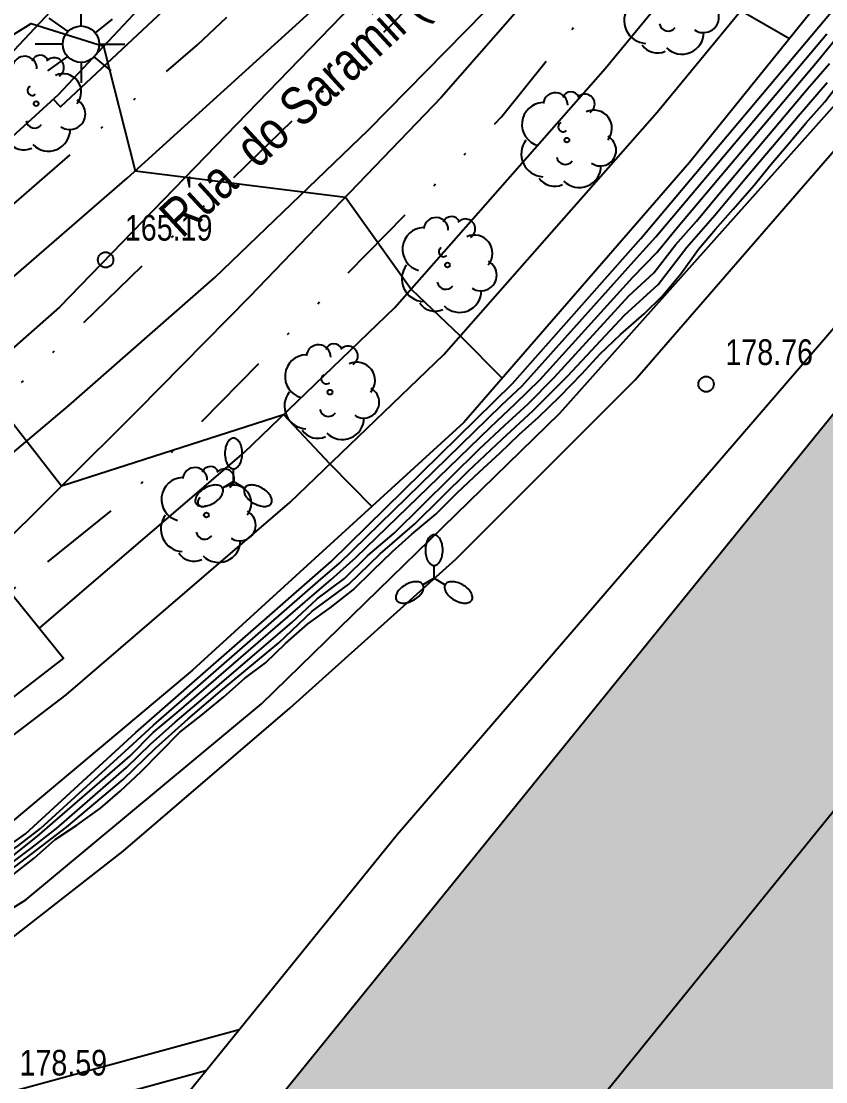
# Model space of a CAD drawing. Header units: metres. Extents: x 523239 to 523998, y 4669208 to 4669802.
# Drawn here: x 523759.14 to 523790.52, y 4669402.9 to 4669444.27 of the extents above; entities that cross this region are included whole.
import ezdxf

# ---------------------------------------------------------------- set-up
doc = ezdxf.new("R2010")
doc.units = ezdxf.units.M
doc.header["$MEASUREMENT"] = 0
doc.linetypes.add('MORSE_D', pattern=[31.75, 12.7, -6.35, 0, -6.35, 0, -6.35])
for name, color, linetype in [('031006 Cota terreno', 9, 'Continuous'), ('032011 Curva cada 1 m', 40, 'Continuous'), ('032015 Curva cada 5 m', 34, 'Continuous'), ('033006 Texto cota terreno', 9, 'Continuous'), ('052004 Porche Tejavana', 7, 'Continuous'), ('052006 Division alturas', 9, 'Continuous'), ('052027 Edificacion por pie_alero', 2, 'Continuous'), ('063001 Texto via urbana', 7, 'Continuous'), ('072004 Bordillo Acera', 1, 'Continuous'), ('072027 Pavimento', 9, 'Continuous'), ('082001 Valla Alambrada', 7, 'ALAMBRADA'), ('082002 Muro Tapia', 6, 'Continuous'), ('101001 Arbol', 3, 'Continuous'), ('141002 Farola pie', 7, 'Continuous'), ('141005 Farola multiple', 7, 'Continuous'), ('192006 Paso cebra', 9, 'Continuous'), ('192008 Linea blanca', 9, 'Continuous'), ('202001 Eje Calle', 254, 'MORSE_D'), ('990001 Sombreados', 7, 'Continuous')]:
    doc.layers.add(name, color=color, linetype=linetype)
doc.styles.get("Standard").update_dxf_attribs({"font": 'arial.ttf'})
doc.linetypes.add('ALAMBRADA', pattern='A,3,[131,GEOGRAMA.SHX,S=0.5,R=0,X=0,Y=0],3', length=6)

# ---------------------------------------------------------------- blocks, each defined once
blk = doc.blocks.new('COTAP')
at = {"color": 0}
blk.add_circle((0, 0), 0.3, dxfattribs=at)
blk = doc.blocks.new('FAROLA')
at = {"color": 0}
for p, q in [((0, 0.71), (0, 1.51)), ((-1.26, 1.02), (-0.51, 0.49)), ((1.21, 0.98), (0.553, 0.446)), ((-0.71, 0), (-1.79, 0)), ((0.71, 0), (1.71, 0)), ((-1.3, -1.04), (-0.51, -0.48)), ((0, -0.71), (0, -1.51)), ((1.17, -1.04), (0.511, -0.493))]:
    blk.add_line(p, q, dxfattribs=at)
blk.add_circle((0, 0), 0.71, dxfattribs=at)
blk = doc.blocks.new('ARBOL')
at = {"color": 0}
blk.add_circle((0, 0), 0.0939, dxfattribs=at)
for centre, radius, start, end in [((-0.448, 1.368), 0.48, 359.2878, 173.6078), ((0.156, 1.551), 0.336, 23.1565, 160.4665), ((0.701, 1.409), 0.384, 301.578, 139.328), ((-0.902, 0.61), 0.852, 92.28, 254.58), ((1.05, 0.46), 0.708, 319.8556, 114.7656), ((-0.146, 0.514), 0.192, 119.14, 310.56), ((1.31, -0.398), 0.612, 235.5275, 62.0275), ((-0.89, -0.542), 0.888, 142.64, 266.54), ((-0.062, -0.614), 0.336, 189.64, 323.88), ((0.478, -0.998), 0.852, 224.67, 0.24), ((-0.482, -1.082), 0.72, 213.78, 295.32)]:
    blk.add_arc(centre, radius, start, end, dxfattribs=at)
blk = doc.blocks.new('FAROLAM')
at = {"color": 0}
for q in [(0, 0.5), (0.433, -0.25), (-0.433, -0.25)]:
    blk.add_line((0, 0), q, dxfattribs=at)
for points in [[(0, 0.5, 0.159986), (0.117, 0.538, 0.106322), (0.238, 0.675, 0.071006), (0.309, 0.858, 0.057309), (0.337, 1.099, 0.057309), (0.309, 1.339, 0.071006), (0.238, 1.522, 0.106322), (0.117, 1.659, 0.159986), (0, 1.697, 0.159986), (-0.117, 1.659, 0.106322), (-0.238, 1.522, 0.071006), (-0.309, 1.339, 0.057309), (-0.337, 1.099, 0.057309), (-0.309, 0.858, 0.071006), (-0.238, 0.675, 0.106322), (-0.117, 0.538, 0.159986)], [(-0.433, -0.25, 0.159986), (-0.525, -0.168, 0.106322), (-0.704, -0.131, 0.071006), (-0.898, -0.161, 0.057309), (-1.12, -0.258, 0.057309), (-1.315, -0.402, 0.071006), (-1.437, -0.555, 0.106322), (-1.495, -0.728, 0.159986), (-1.47, -0.849, 0.159986), (-1.378, -0.931, 0.106322), (-1.199, -0.967, 0.071006), (-1.005, -0.937, 0.057309), (-0.783, -0.841, 0.057309), (-0.588, -0.697, 0.071006), (-0.466, -0.544, 0.106322), (-0.408, -0.371, 0.159986)], [(0.433, -0.25, 0.159986), (0.408, -0.371, 0.106322), (0.466, -0.544, 0.071006), (0.588, -0.697, 0.057309), (0.783, -0.841, 0.057309), (1.005, -0.937, 0.071006), (1.199, -0.967, 0.106322), (1.378, -0.931, 0.159986), (1.47, -0.849, 0.159986), (1.495, -0.728, 0.106322), (1.437, -0.555, 0.071006), (1.315, -0.402, 0.057309), (1.12, -0.258, 0.057309), (0.898, -0.161, 0.071006), (0.704, -0.131, 0.106322), (0.525, -0.168, 0.159986)]]:
    blk.add_lwpolyline(points, format="xyb", close=True, dxfattribs=at)

msp = doc.modelspace()

# ---------------------------------------------------------------- hatches: boundary and pattern name
at = {"layer": '990001 Sombreados', "true_color": 0xafafaf}
msp.add_hatch(color=253, dxfattribs=at).paths.add_polyline_path([(523820.77, 4669450.46), (523918.7, 4669371.15), (523867.66, 4669308.13), (523769.73, 4669387.44), (523773.43, 4669392.01), (523765.85, 4669398.15), (523810, 4669452.65), (523817.57, 4669446.51)], flags=0)

# ---------------------------------------------------------------- linework, layer by layer
at = {"layer": '032011 Curva cada 1 m'}
for points, elevation in [([(523762.47, 4669448.8), (523764.2, 4669450.2), (523766.73, 4669452.39), (523769.26, 4669450.74), (523772.46, 4669451.96), (523776.27, 4669449.26), (523778.78, 4669446.26), (523785.17, 4669446.38), (523787.21, 4669444.69), (523789.1, 4669443.59)], 164), ([(523746.33, 4669404.59), (523750.97, 4669407.26), (523755.02, 4669409.4), (523759.03, 4669412.12), (523759.89, 4669412.78), (523763.49, 4669416.07), (523764.3, 4669416.81), (523770.72, 4669422.41), (523771.55, 4669423.13), (523777.87, 4669429.29), (523778.67, 4669430.04), (523783.15, 4669435.04), (523783.89, 4669435.86), (523790.56, 4669443.78)], 171), ([(523746.39, 4669404.48), (523750.59, 4669406.84), (523751.72, 4669407.52), (523754.81, 4669409.11), (523755.95, 4669409.68), (523758.74, 4669411.67), (523759.77, 4669412.49), (523763.37, 4669415.61), (523764.29, 4669416.53), (523765.3, 4669417.37), (523770.21, 4669421.62), (523771.21, 4669422.48), (523772.19, 4669423.35), (523777.44, 4669428.43), (523778.4, 4669429.34), (523779.38, 4669430.29), (523782.99, 4669434.29), (523783.93, 4669435.24), (523784.75, 4669436.25), (523790.19, 4669442.71), (523791, 4669443.69)], 172), ([(523758.46, 4669411.21), (523759.51, 4669412), (523760.51, 4669412.78), (523763.24, 4669415.16), (523764.18, 4669416.07), (523765.14, 4669416.93), (523766.15, 4669417.79), (523769.69, 4669420.82), (523770.68, 4669421.74), (523771.74, 4669422.53), (523772.66, 4669423.43), (523773.68, 4669424.3), (523777, 4669427.58), (523778, 4669428.51), (523778.91, 4669429.35), (523779.92, 4669430.37), (523782.83, 4669433.55), (523783.81, 4669434.45), (523784.65, 4669435.54), (523785.47, 4669436.47), (523786.35, 4669437.52), (523789.81, 4669441.63), (523790.66, 4669442.62)], 173), ([(523758.17, 4669410.76), (523759.57, 4669411.81), (523760.91, 4669412.84), (523763.12, 4669414.7), (523764.37, 4669415.91), (523765.65, 4669417.06), (523766.99, 4669418.21), (523769.18, 4669420.03), (523770.49, 4669421.26), (523771.91, 4669422.31), (523773.14, 4669423.5), (523774.49, 4669424.67), (523776.57, 4669426.72), (523777.9, 4669427.96), (523779.11, 4669429.09), (523780.46, 4669430.44), (523782.67, 4669432.8), (523783.98, 4669434), (523785.1, 4669435.45), (523786.19, 4669436.7), (523787.36, 4669438.1), (523789.44, 4669440.56), (523790.57, 4669441.87)], 174), ([(523745.26, 4669433.77), (523752.81, 4669434.31), (523756.12, 4669432.04), (523760.71, 4669426.14), (523769.37, 4669428.93), (523771.18, 4669427), (523772.81, 4669425.34)], 166)]:
    msp.add_lwpolyline(points, dxfattribs=dict(at, elevation=elevation))
at = {"layer": '032015 Curva cada 5 m'}
for points, elevation in [([(523746.27, 4669404.7), (523751.36, 4669407.68), (523755.24, 4669409.69), (523759.31, 4669412.58), (523763.61, 4669416.53), (523771.23, 4669423.2), (523778.3, 4669430.14), (523783.31, 4669435.79), (523790.94, 4669444.86), (523798.03, 4669453.85), (523803.83, 4669460.93), (523808.5, 4669463.57), (523813.74, 4669465.82), (523815.16, 4669466.23), (523815.94, 4669466.2), (523817.85, 4669465.76), (523824.46, 4669463.28), (523827.96, 4669461.81), (523833.05, 4669457.83), (523843.78, 4669449.5), (523853.82, 4669441.82), (523864.24, 4669433.87), (523872.35, 4669428.36), (523882.13, 4669421.93)], 170), ([(523754.17, 4669441), (523754.86, 4669441.38), (523757.03, 4669442.63), (523759.53, 4669444.18), (523762.35, 4669443.29), (523763.58, 4669438.43), (523771.78, 4669437.41), (523774.34, 4669433.82), (523776.26, 4669432), (523777.9, 4669430.35)], 165), ([(523758.74, 4669410.92), (523759.64, 4669411.62), (523760.46, 4669412.35), (523761.31, 4669412.91), (523762.23, 4669413.58), (523763, 4669414.24), (523763.82, 4669415.01), (523764.56, 4669415.76), (523765.32, 4669416.54), (523766.16, 4669417.19), (523767.04, 4669417.92), (523767.84, 4669418.63), (523768.67, 4669419.24), (523769.45, 4669420), (523770.31, 4669420.77), (523771.19, 4669421.39), (523772.08, 4669422.09), (523772.85, 4669422.85), (523773.62, 4669423.58), (523774.37, 4669424.26), (523775.31, 4669425.04), (523776.14, 4669425.87), (523777.01, 4669426.69), (523777.8, 4669427.42), (523778.56, 4669428.15), (523779.31, 4669428.83), (523780.15, 4669429.63), (523781, 4669430.52), (523781.72, 4669431.29), (523782.51, 4669432.05), (523783.43, 4669432.85), (523784.15, 4669433.55), (523784.86, 4669434.42), (523785.55, 4669435.37), (523786.22, 4669436.16), (523786.91, 4669436.93), (523787.73, 4669437.87), (523788.37, 4669438.68), (523789.06, 4669439.48), (523789.74, 4669440.29), (523790.48, 4669441.12), (523791.1, 4669441.94)], 175)]:
    msp.add_lwpolyline(points, dxfattribs=dict(at, elevation=elevation))
at = {"layer": '052004 Porche Tejavana', "flags": 128}
msp.add_lwpolyline([(523749.73, 4669433.13), (523760.79, 4669419.42), (523756.68, 4669416.25), (523745.78, 4669429.96), (523749.73, 4669433.13)], dxfattribs=at)
at = {"layer": '052006 Division alturas', "flags": 128}
msp.add_lwpolyline([(523773.43, 4669392.01), (523817.57, 4669446.51)], dxfattribs=at)
at = {"layer": '052027 Edificacion por pie_alero', "flags": 128}
msp.add_lwpolyline([(523820.77, 4669450.46), (523918.7, 4669371.15), (523867.66, 4669308.13), (523769.73, 4669387.44), (523773.43, 4669392.01), (523765.85, 4669398.15), (523810, 4669452.65), (523817.57, 4669446.51), (523820.77, 4669450.46)], dxfattribs=at)
at = {"layer": '072004 Bordillo Acera', "flags": 128}
for points in [[(523861.175, 4669785), (523857.83, 4669768.92), (523852.83, 4669745.12), (523848.86, 4669726.33), (523843.09, 4669697.88), (523838.35, 4669676.16), (523832.24, 4669646.96), (523826.53, 4669619.54), (523822.61, 4669600.74), (523817.18, 4669574.99), (523811.15, 4669546.71), (523805.64, 4669519.81), (523808.82, 4669514.43), (523805.6, 4669504.54), (523802.67, 4669497.09), (523799.49, 4669489.49), (523794.86, 4669480.28), (523787.69, 4669467.8), (523781.24, 4669466.56), (523775.34, 4669458.01), (523768.58, 4669449.93), (523760.58, 4669441.4), (523751.77, 4669433.36), (523750.41, 4669432.28)], [(523759.85, 4669420.59), (523767.83, 4669427.45), (523773.71, 4669433.1), (523781.92, 4669442.44), (523789.3, 4669451.39), (523798.33, 4669463.21), (523802.46, 4669467.82), (523806.87, 4669471.48), (523810.27, 4669473.07), (523814.26, 4669474.01), (523817.65, 4669474.07), (523819.56, 4669473.75), (523822.78, 4669473.17), (523826.57, 4669471.59), (523830.69, 4669468.74), (523829.81, 4669467.57), (523839.6, 4669459.72), (523853.63, 4669448.81)], [(523731.55, 4669398.02), (523740.3, 4669402.98), (523749.09, 4669408.97), (523757.19, 4669415.17), (523760.89, 4669418), (523769.61, 4669425.49), (523775.62, 4669431.27), (523783.94, 4669440.72), (523791.37, 4669449.74), (523798.87, 4669459.56), (523801.57, 4669463.41), (523805.73, 4669466.87), (523810.47, 4669469.03), (523814.96, 4669469.9), (523818.77, 4669469.69), (523820.84, 4669469.17), (523824.08, 4669468.01), (523829.66, 4669464.66), (523838.13, 4669457.86), (523852.18, 4669446.94)]]:
    msp.add_lwpolyline(points, dxfattribs=at)
at = {"layer": '072027 Pavimento', "flags": 128}
msp.add_lwpolyline([(523771.52, 4669389.65), (523761.97, 4669397.94), (523773.8, 4669412.55), (523796.36, 4669438.72), (523808.38, 4669453.36), (523809.12, 4669453.82), (523809.67, 4669453.95), (523810.18, 4669453.78), (523818.18, 4669447.26)], dxfattribs=at)
at = {"layer": '082001 Valla Alambrada', "flags": 128}
msp.add_lwpolyline([(523633.14, 4669405.89), (523635.97, 4669392.67), (523639.23, 4669379.36), (523641.32, 4669372.55), (523641.63, 4669371.69), (523641.99, 4669370.82), (523642.37, 4669370), (523642.81, 4669369.18), (523643.28, 4669368.38), (523643.78, 4669367.6), (523644.32, 4669366.85), (523644.89, 4669366.13), (523645.51, 4669365.44), (523646.15, 4669364.76), (523646.82, 4669364.12), (523647.58, 4669363.44), (523648.35, 4669362.81), (523649.14, 4669362.23), (523649.97, 4669361.68), (523650.83, 4669361.17), (523651.71, 4669360.69), (523652.61, 4669360.28), (523653.53, 4669359.9), (523654.47, 4669359.56), (523655.41, 4669359.27), (523656.39, 4669359.03), (523657.12, 4669358.87), (523657.86, 4669358.76), (523658.61, 4669358.66), (523659.39, 4669358.6), (523659.74, 4669358.58), (523661.72, 4669358.55), (523666.3, 4669359.6), (523671.74, 4669361.5), (523674.62, 4669362.78), (523675.43, 4669363.32), (523677.05, 4669365.3), (523680.08, 4669370.62), (523674.98, 4669373.6), (523679.1, 4669380.54), (523684.34, 4669377.09), (523686.05, 4669379.38), (523689.63, 4669384.34), (523692.72, 4669388.04), (523695.88, 4669390.98), (523702.52, 4669397.55), (523711.25, 4669404.38), (523712.74, 4669410.87), (523725.06, 4669417.93), (523734.93, 4669423.65), (523742.26, 4669428.93), (523750.19, 4669435.22), (523758.86, 4669443.14), (523766.75, 4669451.55), (523773.39, 4669459.49), (523779.8, 4669468.77), (523786.13, 4669469.99), (523792.71, 4669481.44), (523797.27, 4669490.51), (523800.41, 4669498.01), (523803.3, 4669505.37), (523806.16, 4669514.14), (523803.06, 4669519.38), (523808.76, 4669547.21), (523814.79, 4669575.5), (523820.22, 4669601.24), (523824.14, 4669620.04), (523829.85, 4669647.46), (523835.96, 4669676.67), (523840.7, 4669698.38), (523846.47, 4669726.83), (523850.44, 4669745.62), (523855.44, 4669769.42), (523858.68, 4669785)], dxfattribs=at)
at = {"layer": '082002 Muro Tapia', "flags": 128}
for points in [[(523883.99, 4669421.11), (523865.72, 4669433.15), (523852.48, 4669443.19), (523827.67, 4669462.43), (523815.02, 4669467.09), (523803.53, 4669461.48), (523785.2, 4669438.75), (523776.4, 4669428.62), (523765.82, 4669418.96), (523757.32, 4669411.83), (523751.74, 4669408.19), (523746.08, 4669405.03)], [(523747.131, 4669403.151), (523753.2, 4669406.2), (523759.32, 4669410), (523768.51, 4669417.65), (523780.14, 4669428.98), (523792.29, 4669442.59), (523803.37, 4669457.3), (523809.52, 4669462.11), (523812.89, 4669463.44), (523815.43, 4669463.94), (523817.19, 4669463.94), (523818.66, 4669463.77), (523820.88, 4669462.99), (523826.15, 4669460.33), (523833.09, 4669455.51), (523846.84, 4669444.77), (523862.62, 4669433.06), (523870.77, 4669426.93), (523883.99, 4669421.11)], [(523747.131, 4669403.151), (523747.82, 4669401.92), (523756.69, 4669406.89), (523763.12, 4669411.9), (523769.61, 4669417.47), (523776.09, 4669423.29), (523783.08, 4669430.28), (523790.85, 4669439.23)]]:
    msp.add_lwpolyline(points, dxfattribs=at)
at = {"layer": '192006 Paso cebra', "flags": 128}
for points in [[(523747.43, 4669399.44), (523767.64, 4669404.94)], [(523766.34, 4669403.33), (523748.14, 4669398.36)]]:
    msp.add_lwpolyline(points, dxfattribs=at)
at = {"layer": '192008 Linea blanca', "flags": 128}
for points in [[(523787.69, 4669467.8), (523781.54, 4669460.86), (523773.24, 4669452.69), (523760.67, 4669440.93), (523760.39, 4669441.23)], [(523756.13, 4669425.19), (523760.98, 4669429.27), (523766.69, 4669434.27), (523772.67, 4669440.02), (523777.99, 4669445.44), (523782.22, 4669449.79), (523786.57, 4669455.23), (523789.86, 4669458.98), (523782.66, 4669449.44), (523775.51, 4669441.29), (523768.05, 4669433.53), (523763.67, 4669429.08), (523757.75, 4669423.19)], [(523752.82, 4669429.3), (523758.25, 4669433.8), (523763.27, 4669438.15), (523770.28, 4669444.5), (523776.84, 4669450.61), (523783.71, 4669457.37), (523776.54, 4669449.54), (523769.57, 4669442.34), (523760.63, 4669433.11), (523754.26, 4669427.51)]]:
    msp.add_lwpolyline(points, dxfattribs=at)
at = {"layer": '202001 Eje Calle', "ltscale": 0.25, "flags": 128}
for points in [[(523714.317, 4669401.214), (523730.777, 4669414.258), (523753.344, 4669432.367), (523766.011, 4669443.35), (523782.566, 4669458.92), (523789.849, 4669465.125)], [(523714.317, 4669401.214), (523728.291, 4669408.195), (523738.908, 4669414.68), (523751.043, 4669423.186), (523757.984, 4669429.044), (523773.573, 4669444.119), (523784.709, 4669455.945), (523787.827, 4669460.493), (523789.849, 4669465.125)], [(523704.77, 4669370.593), (523704.786, 4669375.013), (523705.203, 4669379.27), (523707.291, 4669385.53), (523709.88, 4669390.37), (523714.665, 4669395.81), (523721.079, 4669400.084), (523735.109, 4669406.36), (523744.272, 4669411.384), (523751.722, 4669416.403), (523763.189, 4669425.605), (523777.868, 4669440.539), (523790.758, 4669456.516)]]:
    msp.add_lwpolyline(points, dxfattribs=at)

# ---------------------------------------------------------------- block references
at = {"layer": '031006 Cota terreno'}
for p in [(523762.43, 4669434.96, 165.19), (523785.85, 4669430.11, 178.76)]:
    msp.add_blockref('COTAP', p, dxfattribs=at)
at = {"layer": '101001 Arbol'}
for p in [(523784.43, 4669444.83), (523759.72, 4669441.05), (523780.42, 4669439.63), (523775.76, 4669434.76), (523771.18, 4669429.8), (523766.36, 4669425.01)]:
    msp.add_blockref('ARBOL', p, dxfattribs=at)
at = {"layer": '141002 Farola pie'}
msp.add_blockref('FAROLA', (523761.47, 4669443.37), dxfattribs=at)
at = {"layer": '141005 Farola multiple'}
for p in [(523767.42, 4669426.31), (523775.24, 4669422.54)]:
    msp.add_blockref('FAROLAM', p, dxfattribs=at)

# ---------------------------------------------------------------- texts
at = {"layer": '033006 Texto cota terreno', "width": 0.8}
for s, p in [('165.19', (523763.18, 4669435.71, 165.19)), ('178.76', (523786.6, 4669430.86, 178.76)), ('178.59', (523759.07, 4669403.15, 178.59))]:
    msp.add_text(s, height=1, dxfattribs=at).set_placement(p)
at = {"layer": '063001 Texto via urbana', "width": 0.8}
msp.add_text('Rúa  do Saramil ( VIAL A)', height=1.5, rotation=42.6646, dxfattribs=at).set_placement((523765.41, 4669435.763))

doc.saveas('drawing.dxf')
